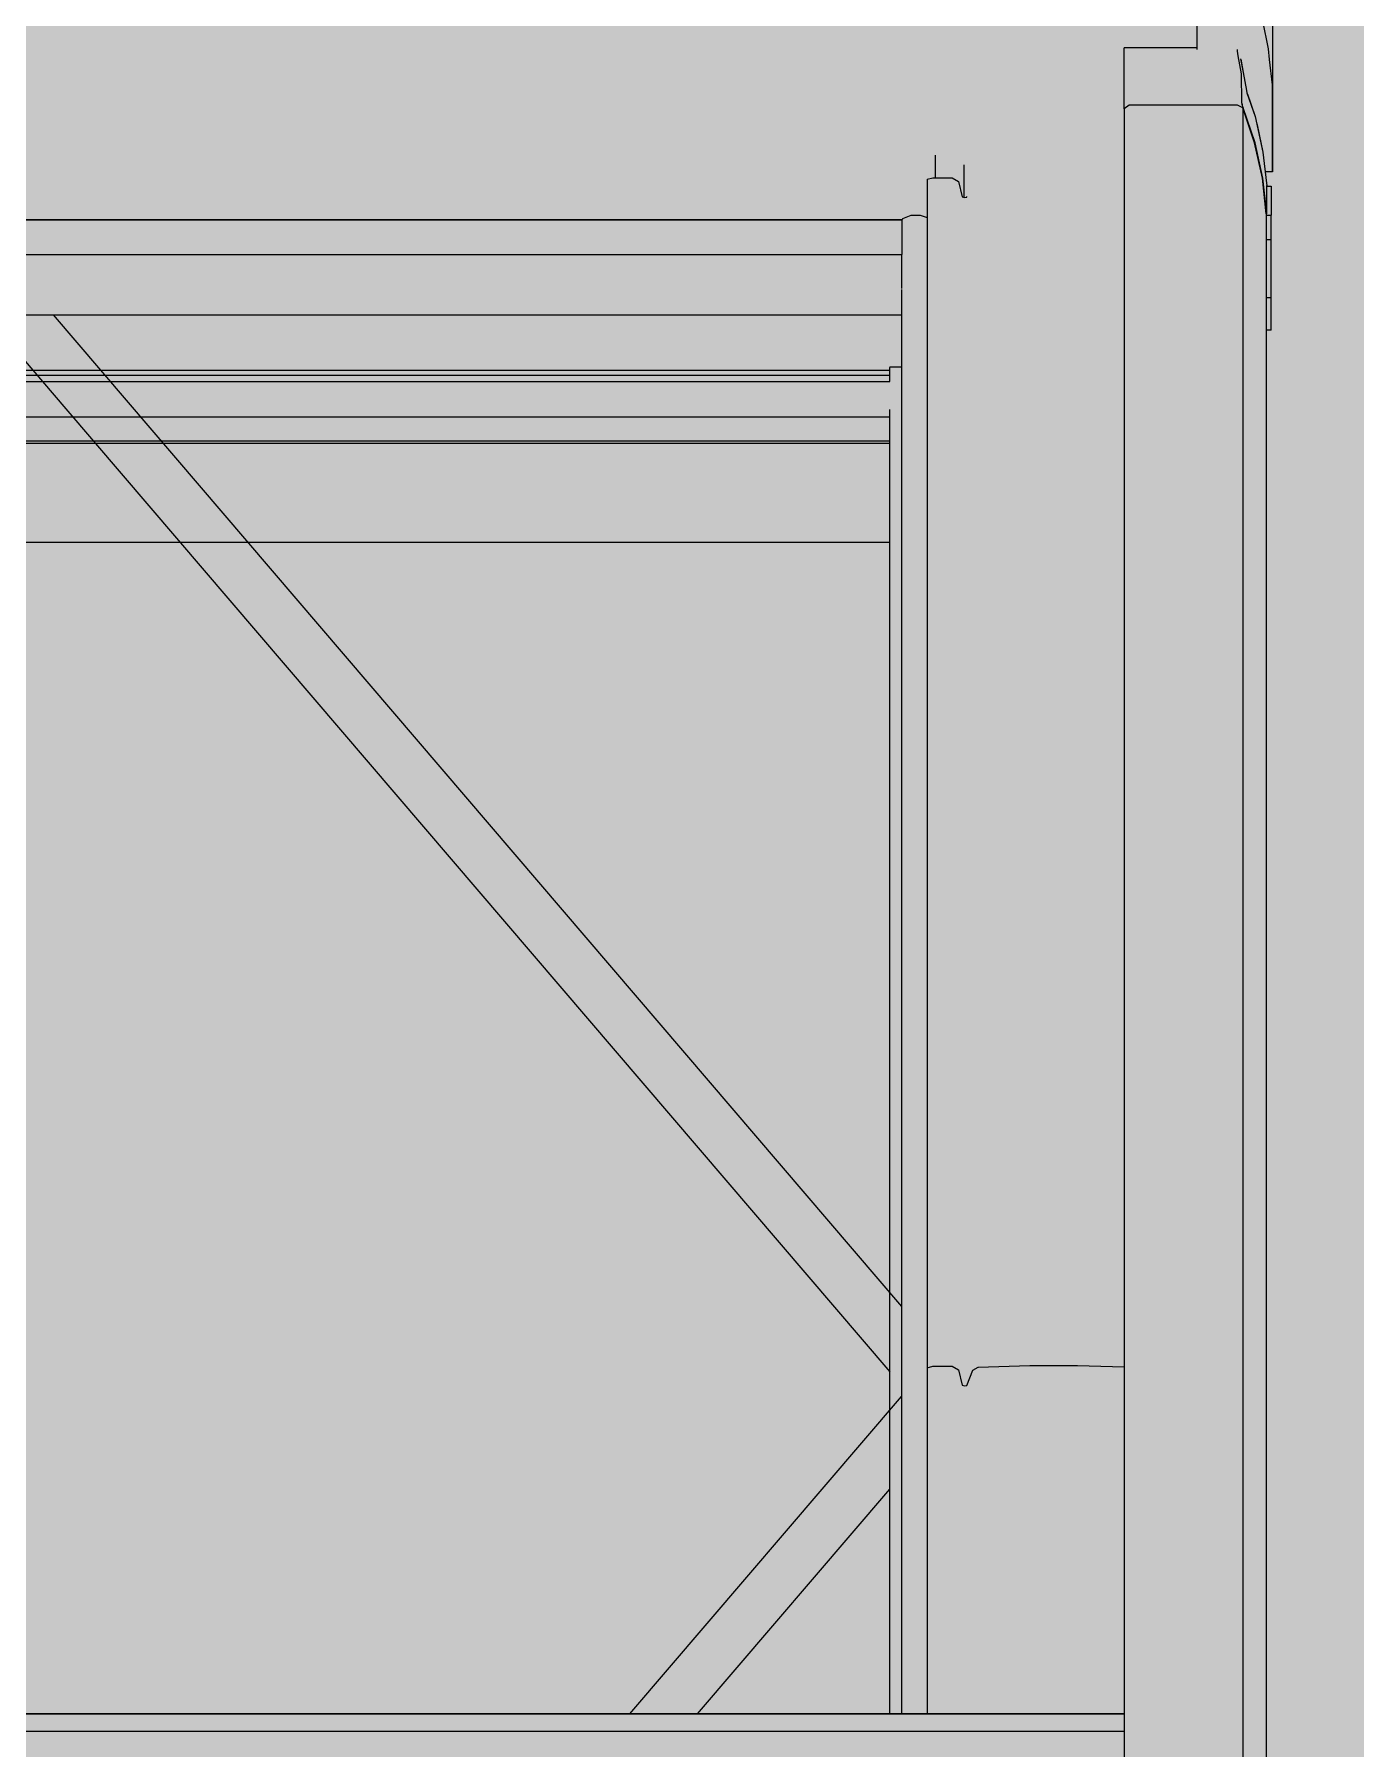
# Model space of a CAD drawing. Header units: metres. Extents: x -208 to 1512, y -277 to 123.
# Drawn here: x 829.348 to 829.798, y -23.356 to -22.773 of the extents above; entities that cross this region are included whole.
import ezdxf

# ---------------------------------------------------------------- set-up
doc = ezdxf.new("R2010")
doc.units = ezdxf.units.M
doc.header["$MEASUREMENT"] = 0
doc.linetypes.add('Wipeout_Contour', pattern=[1, 0, -1])
for name, color, linetype in [('325 Dachfenster', 7, 'Continuous'), ('330 Dachaufbau', 7, 'Continuous'), ('918 Lageplan Beschriftung.x', 7, 'Continuous')]:
    doc.layers.add(name, color=color, linetype=linetype)

# ---------------------------------------------------------------- blocks, each defined once
blk = doc.blocks.new('Dachfläche_47_5', base_point=(825.29177, -21.27914))
at = {"layer": '330 Dachaufbau', "linetype": 'Continuous', "lineweight": 0, "true_color": 0x000000}
h = blk.add_hatch(color=18, dxfattribs=at)
h.paths.add_polyline_path([(828.71231, -24.335), (830.70817, -24.335), (830.70817, -22.14), (830.81231, -22.14), (830.81231, -21.27914), (825.29177, -21.27914), (825.29565, -24.39504), (825.31709, -24.39504), (825.31709, -21.295), (828.45231, -21.295), (828.45231, -21.585), (828.71231, -21.585)])
h.paths.add_polyline_path([(828.9721, -23.72517), (828.9721, -22.2008), (829.7521, -22.2008), (829.7521, -23.72517)], flags=0)
at = {"layer": '330 Dachaufbau', "color": 7, "linetype": 'Continuous', "lineweight": 18, "flags": 128}
blk.add_lwpolyline([(829.7521, -23.72517), (829.7521, -22.2008)], dxfattribs=at)
blk = doc.blocks.new('VELUX SlopeRoofBundle[35]_5', base_point=(825.25728, 0))
at = {"color": 254, "linetype": 'Wipeout_Contour', "lineweight": 0, "ltscale": 3320.333219}
blk.add_wipeout([(829.76919, -22.85597), (829.76749, -22.85597), (829.76749, -22.86227), (829.76919, -22.86227)], dxfattribs=at).dxf.layer = '325 Dachfenster'
at = {"color": 254, "linetype": 'Wipeout_Contour', "lineweight": 0, "ltscale": 6637.258312}
blk.add_wipeout([(829.04049, -22.85911), (829.04059, -22.85938), (829.04059, -22.86017), (829.64339, -22.86017), (829.64339, -22.85938), (829.64349, -22.85911), (829.64349, -22.85826), (829.04049, -22.85826)], dxfattribs=at).dxf.layer = '325 Dachfenster'
at = {"color": 254, "linetype": 'Wipeout_Contour', "lineweight": 0, "ltscale": 3318.62946}
blk.add_wipeout([(829.04059, -22.86809), (829.64339, -22.86809), (829.64339, -22.86801), (829.04059, -22.86801)], dxfattribs=at).dxf.layer = '325 Dachfenster'
at = {"color": 254, "linetype": 'Wipeout_Contour', "lineweight": 0, "ltscale": 3319.920077}
blk.add_wipeout([(829.65409, -23.22581), (829.65219, -23.22631), (829.65219, -23.34415), (829.65409, -23.34415)], dxfattribs=at).dxf.layer = '325 Dachfenster'
at = {"color": 254, "linetype": 'Wipeout_Contour', "lineweight": 0, "ltscale": 3320.152375}
blk.add_wipeout([(829.70329, -23.34415), (829.71919, -23.34415), (829.71919, -23.22604), (829.70329, -23.22553)], dxfattribs=at).dxf.layer = '325 Dachfenster'
at = {"color": 254, "linetype": 'Wipeout_Contour', "lineweight": 0, "ltscale": 3319.968951}
blk.add_wipeout([(829.66569, -23.23232), (829.66489, -23.23253), (829.66489, -23.34415), (829.66569, -23.34415)], dxfattribs=at).dxf.layer = '325 Dachfenster'
at = {"color": 254, "linetype": 'Wipeout_Contour', "lineweight": 0, "ltscale": 3318.628649}
blk.add_wipeout([(829.04059, -22.86017), (829.04059, -22.86123), (829.64339, -22.86123), (829.64339, -22.86017)], dxfattribs=at).dxf.layer = '325 Dachfenster'
at = {"color": 254, "linetype": 'Wipeout_Contour', "lineweight": 0, "ltscale": 3320.334261}
blk.add_wipeout([(829.76749, -22.86436), (829.76749, -22.873), (829.76919, -22.873), (829.76919, -22.86436)], dxfattribs=at).dxf.layer = '325 Dachfenster'
at = {"color": 254, "linetype": 'Wipeout_Contour', "lineweight": 0, "ltscale": 3319.96256}
blk.add_wipeout([(829.66409, -23.23225), (829.66279, -23.22708), (829.66279, -23.34415), (829.66409, -23.34415)], dxfattribs=at).dxf.layer = '325 Dachfenster'
at = {"color": 254, "linetype": 'Wipeout_Contour', "lineweight": 0, "ltscale": 3318.628334}
blk.add_wipeout([(829.04049, -22.85741), (829.04049, -22.85826), (829.64349, -22.85826), (829.64349, -22.85741)], dxfattribs=at).dxf.layer = '325 Dachfenster'
at = {"color": 254, "linetype": 'Wipeout_Contour', "lineweight": 0, "ltscale": 3318.628742}
blk.add_wipeout([(829.04059, -22.86123), (829.04059, -22.86186), (829.64339, -22.86186), (829.64339, -22.86123)], dxfattribs=at).dxf.layer = '325 Dachfenster'
at = {"color": 254, "linetype": 'Wipeout_Contour', "lineweight": 0, "ltscale": 3320.333707}
blk.add_wipeout([(829.76919, -22.86295), (829.76749, -22.86295), (829.76749, -22.86436), (829.76919, -22.86436)], dxfattribs=at).dxf.layer = '325 Dachfenster'
at = {"color": 254, "linetype": 'Wipeout_Contour', "lineweight": 0, "ltscale": 3320.334753}
blk.add_wipeout([(829.76919, -22.873), (829.76749, -22.873), (829.76749, -22.8733), (829.76919, -22.8733)], dxfattribs=at).dxf.layer = '325 Dachfenster'
at = {"color": 254, "linetype": 'Wipeout_Contour', "lineweight": 0, "ltscale": 3319.975558}
blk.add_wipeout([(829.66769, -23.22715), (829.66569, -23.23232), (829.66569, -23.34415), (829.66769, -23.34415)], dxfattribs=at).dxf.layer = '325 Dachfenster'
at = {"color": 254, "linetype": 'Wipeout_Contour', "lineweight": 0, "ltscale": 3318.62801}
blk.add_wipeout([(829.04049, -22.85239), (829.04049, -22.85741), (829.64349, -22.85741), (829.64349, -22.85239)], dxfattribs=at).dxf.layer = '325 Dachfenster'
at = {"color": 254, "linetype": 'Wipeout_Contour', "lineweight": 0, "ltscale": 3318.628817}
blk.add_wipeout([(829.04059, -22.86186), (829.04059, -22.86257), (829.64339, -22.86257), (829.64339, -22.86186)], dxfattribs=at).dxf.layer = '325 Dachfenster'
at = {"color": 254, "linetype": 'Wipeout_Contour', "lineweight": 0, "ltscale": 3320.333592}
blk.add_wipeout([(829.76919, -22.86227), (829.76749, -22.86227), (829.76749, -22.86295), (829.76919, -22.86295)], dxfattribs=at).dxf.layer = '325 Dachfenster'
at = {"color": 254, "linetype": 'Wipeout_Contour', "lineweight": 0, "ltscale": 3319.965768}
blk.add_wipeout([(829.66489, -23.23253), (829.66409, -23.23225), (829.66409, -23.34415), (829.66489, -23.34415)], dxfattribs=at).dxf.layer = '325 Dachfenster'
at = {"color": 254, "linetype": 'Wipeout_Contour', "lineweight": 0, "ltscale": 3318.627496}
blk.add_wipeout([(829.04049, -22.84807), (829.04049, -22.85239), (829.64349, -22.85239), (829.64349, -22.84807)], dxfattribs=at).dxf.layer = '325 Dachfenster'
at = {"color": 254, "linetype": 'Wipeout_Contour', "lineweight": 0, "ltscale": 3318.629156}
blk.add_wipeout([(829.04059, -22.86801), (829.64339, -22.86801), (829.64339, -22.86257), (829.04059, -22.86257)], dxfattribs=at).dxf.layer = '325 Dachfenster'
at = {"color": 254, "linetype": 'Wipeout_Contour', "lineweight": 0, "ltscale": 3319.954666}
blk.add_wipeout([(829.66279, -23.22708), (829.66069, -23.22581), (829.66069, -23.34415), (829.66279, -23.34415)], dxfattribs=at).dxf.layer = '325 Dachfenster'
at = {"color": 254, "linetype": 'Wipeout_Contour', "lineweight": 0, "ltscale": 3319.982016}
blk.add_wipeout([(829.66949, -23.22609), (829.66769, -23.22715), (829.66769, -23.34415), (829.66949, -23.34415)], dxfattribs=at).dxf.layer = '325 Dachfenster'
at = {"color": 254, "linetype": 'Wipeout_Contour', "lineweight": 0, "ltscale": 3319.937001}
blk.add_wipeout([(829.66409, -22.82785), (829.66409, -23.23225), (829.66489, -23.23253), (829.66489, -22.82813)], dxfattribs=at).dxf.layer = '325 Dachfenster'
at = {"color": 254, "linetype": 'Wipeout_Contour', "lineweight": 0, "ltscale": 3318.627227}
blk.add_wipeout([(829.04049, -22.84751), (829.04049, -22.84807), (829.64349, -22.84807), (829.64349, -22.84751)], dxfattribs=at).dxf.layer = '325 Dachfenster'
at = {"color": 254, "linetype": 'Wipeout_Contour', "lineweight": 0, "ltscale": 3319.936942}
blk.add_wipeout([(829.65409, -23.22581), (829.65409, -23.34415), (829.66069, -23.34415), (829.66069, -23.22581)], dxfattribs=at).dxf.layer = '325 Dachfenster'
at = {"color": 254, "linetype": 'Wipeout_Contour', "lineweight": 0, "ltscale": 3320.02064}
blk.add_wipeout([(829.66949, -23.22609), (829.66949, -23.34415), (829.68709, -23.34415), (829.68709, -23.22553)], dxfattribs=at).dxf.layer = '325 Dachfenster'
at = {"color": 254, "linetype": 'Wipeout_Contour', "lineweight": 0, "ltscale": 3319.890908}
blk.add_wipeout([(829.65219, -22.82191), (829.65219, -23.22631), (829.65409, -23.22581), (829.65409, -22.82142)], dxfattribs=at).dxf.layer = '325 Dachfenster'
at = {"color": 254, "linetype": 'Wipeout_Contour', "lineweight": 0, "ltscale": 4979.122439}
blk.add_wipeout([(829.66559, -22.82795), (829.66489, -22.82813), (829.66489, -23.23253), (829.66569, -23.23232), (829.66569, -22.82789), (829.66559, -22.82791)], dxfattribs=at).dxf.layer = '325 Dachfenster'
at = {"color": 254, "linetype": 'Wipeout_Contour', "lineweight": 0, "ltscale": 3318.626546}
blk.add_wipeout([(829.04049, -22.8357), (829.04049, -22.84751), (829.64349, -22.84751), (829.64349, -22.8357)], dxfattribs=at).dxf.layer = '325 Dachfenster'
at = {"color": 254, "linetype": 'Wipeout_Contour', "lineweight": 0, "ltscale": 3320.088067}
blk.add_wipeout([(829.68709, -23.22553), (829.68709, -23.34415), (829.70329, -23.34415), (829.70329, -23.22553)], dxfattribs=at).dxf.layer = '325 Dachfenster'
at = {"color": 254, "linetype": 'Wipeout_Contour', "lineweight": 0, "ltscale": 3320.123187}
blk.add_wipeout([(829.70329, -22.8211), (829.70329, -23.22553), (829.71919, -23.22604), (829.71919, -22.82161)], dxfattribs=at).dxf.layer = '325 Dachfenster'
at = {"color": 254, "linetype": 'Wipeout_Contour', "lineweight": 0, "ltscale": 3319.945482}
blk.add_wipeout([(829.66569, -22.82789), (829.66569, -23.23232), (829.66769, -23.22715), (829.66769, -22.82272)], dxfattribs=at).dxf.layer = '325 Dachfenster'
at = {"color": 254, "linetype": 'Wipeout_Contour', "lineweight": 0, "ltscale": 3318.625888}
blk.add_wipeout([(829.04049, -22.83556), (829.04049, -22.8357), (829.64349, -22.8357), (829.64349, -22.83556)], dxfattribs=at).dxf.layer = '325 Dachfenster'
at = {"color": 254, "linetype": 'Wipeout_Contour', "lineweight": 0, "ltscale": 3319.952743}
blk.add_wipeout([(829.66949, -22.82166), (829.66769, -22.82272), (829.66769, -23.22715), (829.66949, -23.22609)], dxfattribs=at).dxf.layer = '325 Dachfenster'
at = {"color": 254, "linetype": 'Wipeout_Contour', "lineweight": 0, "ltscale": 3319.932484}
blk.add_wipeout([(829.66409, -22.82785), (829.66279, -22.82269), (829.66279, -23.22708), (829.66409, -23.23225)], dxfattribs=at).dxf.layer = '325 Dachfenster'
at = {"layer": '325 Dachfenster', "linetype": 'Continuous', "lineweight": 0, "flags": 128}
for points in [[(829.66409, -23.23225), (829.66489, -23.23253)], [(829.66489, -23.23253), (829.66569, -23.23232)]]:
    blk.add_lwpolyline(points, dxfattribs=at)
at = {"color": 254, "linetype": 'Wipeout_Contour', "lineweight": 0, "ltscale": 3319.907877}
blk.add_wipeout([(829.65409, -22.82142), (829.65409, -23.22581), (829.66069, -23.22581), (829.66069, -22.82142)], dxfattribs=at).dxf.layer = '325 Dachfenster'
at = {"color": 254, "linetype": 'Wipeout_Contour', "lineweight": 0, "ltscale": 3319.991441}
blk.add_wipeout([(829.66949, -22.82166), (829.66949, -23.22609), (829.68709, -23.22553), (829.68709, -22.8211)], dxfattribs=at).dxf.layer = '325 Dachfenster'
at = {"layer": '325 Dachfenster', "linetype": 'Continuous', "lineweight": 0, "flags": 128}
blk.add_lwpolyline([(829.66769, -23.22715), (829.66949, -23.22609)], dxfattribs=at)
at = {"color": 254, "linetype": 'Wipeout_Contour', "lineweight": 0, "ltscale": 3319.925339}
blk.add_wipeout([(829.66069, -22.82142), (829.66069, -23.22581), (829.66279, -23.22708), (829.66279, -22.82269)], dxfattribs=at).dxf.layer = '325 Dachfenster'
at = {"color": 254, "linetype": 'Wipeout_Contour', "lineweight": 0, "ltscale": 3320.058985}
blk.add_wipeout([(829.68709, -22.8211), (829.68709, -23.22553), (829.70329, -23.22553), (829.70329, -22.8211)], dxfattribs=at).dxf.layer = '325 Dachfenster'
at = {"layer": '325 Dachfenster', "linetype": 'Continuous', "lineweight": 0, "flags": 128}
for points in [[(829.66069, -23.22581), (829.66279, -23.22708)], [(829.66279, -23.22708), (829.66409, -23.23225)], [(829.66569, -23.23232), (829.66769, -23.22715)]]:
    blk.add_lwpolyline(points, dxfattribs=at)
at = {"color": 254, "linetype": 'Wipeout_Contour', "lineweight": 0, "ltscale": 6639.34405}
blk.add_wipeout([(829.66469, -22.81704), (829.66469, -22.82806), (829.66489, -22.82813), (829.66559, -22.82795), (829.66559, -22.82791), (829.66566, -22.82789), (829.66569, -22.82782), (829.66526, -22.81604)], dxfattribs=at).dxf.layer = '325 Dachfenster'
at = {"color": 254, "linetype": 'Wipeout_Contour', "lineweight": 0, "ltscale": 3320.099708}
blk.add_wipeout([(829.70329, -22.8211), (829.71919, -22.82161), (829.71919, -22.81252), (829.70329, -22.81217)], dxfattribs=at).dxf.layer = '325 Dachfenster'
at = {"color": 254, "linetype": 'Wipeout_Contour', "lineweight": 0, "ltscale": 11617.811715}
blk.add_wipeout([(829.71919, -22.7965), (829.71919, -22.79789), (829.72089, -22.79665), (829.75769, -22.79665), (829.75949, -22.7976), (829.76349, -22.80946), (829.76619, -22.82153), (829.76749, -22.83368), (829.76749, -22.83383), (829.76769, -22.83368), (829.76639, -22.82153), (829.76369, -22.80946), (829.75969, -22.7976), (829.75927, -22.7965)], dxfattribs=at).dxf.layer = '325 Dachfenster'
at = {"color": 254, "linetype": 'Wipeout_Contour', "lineweight": 0, "ltscale": 3320.048887}
blk.add_wipeout([(829.66695, -22.8133), (829.66527, -22.81609), (829.66569, -22.82782), (829.66769, -22.82272)], dxfattribs=at).dxf.layer = '325 Dachfenster'
at = {"color": 254, "linetype": 'Wipeout_Contour', "lineweight": 0, "ltscale": 4980.852137}
blk.add_wipeout([(829.76369, -22.80946), (829.76369, -22.8006), (829.76095, -22.79247), (829.76078, -22.79176), (829.75969, -22.78554), (829.75969, -22.7976)], dxfattribs=at).dxf.layer = '325 Dachfenster'
at = {"color": 254, "linetype": 'Wipeout_Contour', "lineweight": 0, "ltscale": 3319.967906}
blk.add_wipeout([(829.66949, -22.82166), (829.68709, -22.8211), (829.68709, -22.81217), (829.66949, -22.81255)], dxfattribs=at).dxf.layer = '325 Dachfenster'
at = {"color": 254, "linetype": 'Wipeout_Contour', "lineweight": 0, "ltscale": 3320.330923}
blk.add_wipeout([(829.76749, -22.84254), (829.76919, -22.84254), (829.76919, -22.83412), (829.76749, -22.83412)], dxfattribs=at).dxf.layer = '325 Dachfenster'
at = {"color": 254, "linetype": 'Wipeout_Contour', "lineweight": 0, "ltscale": 3320.211731}
blk.add_wipeout([(829.71919, -22.78603), (829.71919, -22.79579), (829.75913, -22.79579), (829.75902, -22.78603)], dxfattribs=at).dxf.layer = '325 Dachfenster'
at = {"color": 254, "linetype": 'Wipeout_Contour', "lineweight": 0, "ltscale": 2489.435717}
blk.add_wipeout([(829.6681, -22.81281), (829.66949, -22.82166), (829.66949, -22.81255)], dxfattribs=at).dxf.layer = '325 Dachfenster'
at = {"color": 254, "linetype": 'Wipeout_Contour', "lineweight": 0, "ltscale": 3320.036044}
blk.add_wipeout([(829.68709, -22.81217), (829.68709, -22.8211), (829.70329, -22.8211), (829.70329, -22.81217)], dxfattribs=at).dxf.layer = '325 Dachfenster'
at = {"color": 254, "linetype": 'Wipeout_Contour', "lineweight": 0, "ltscale": 4150.030815}
blk.add_wipeout([(829.76753, -22.82329), (829.76639, -22.81267), (829.76639, -22.82153), (829.76769, -22.83368), (829.76769, -22.824)], dxfattribs=at).dxf.layer = '325 Dachfenster'
at = {"color": 254, "linetype": 'Wipeout_Contour', "lineweight": 0, "ltscale": 3320.331981}
blk.add_wipeout([(829.76749, -22.85262), (829.76919, -22.85262), (829.76919, -22.84332), (829.76749, -22.84332)], dxfattribs=at).dxf.layer = '325 Dachfenster'
at = {"color": 254, "linetype": 'Wipeout_Contour', "lineweight": 0, "ltscale": 3320.21325}
blk.add_wipeout([(829.71919, -22.79579), (829.71919, -22.7965), (829.75927, -22.7965), (829.75913, -22.79579)], dxfattribs=at).dxf.layer = '325 Dachfenster'
at = {"color": 254, "linetype": 'Wipeout_Contour', "lineweight": 0, "ltscale": 3320.314451}
blk.add_wipeout([(829.76639, -22.81267), (829.76369, -22.8006), (829.76369, -22.80946), (829.76639, -22.82153)], dxfattribs=at).dxf.layer = '325 Dachfenster'
at = {"color": 254, "linetype": 'Wipeout_Contour', "lineweight": 0, "ltscale": 3320.176963}
blk.add_wipeout([(829.66694, -22.81327), (829.66769, -22.82272), (829.66949, -22.82166), (829.6681, -22.81281)], dxfattribs=at).dxf.layer = '325 Dachfenster'
at = {"color": 254, "linetype": 'Wipeout_Contour', "lineweight": 0, "ltscale": 3320.331432}
blk.add_wipeout([(829.76919, -22.84256), (829.76749, -22.84256), (829.76749, -22.84332), (829.76919, -22.84332)], dxfattribs=at).dxf.layer = '325 Dachfenster'
at = {"color": 254, "linetype": 'Wipeout_Contour', "lineweight": 0, "ltscale": 3320.332677}
blk.add_wipeout([(829.76919, -22.85262), (829.76749, -22.85262), (829.76749, -22.85597), (829.76919, -22.85597)], dxfattribs=at).dxf.layer = '325 Dachfenster'
at = {"color": 254, "linetype": 'Wipeout_Contour', "lineweight": 0, "ltscale": 7470.278716}
blk.add_wipeout([(829.75877, -22.78093), (829.75762, -22.7777), (829.75764, -22.77836), (829.75781, -22.77995), (829.75902, -22.78603), (829.75913, -22.79579), (829.75927, -22.7965), (829.75969, -22.7976), (829.75969, -22.78554)], dxfattribs=at).dxf.layer = '325 Dachfenster'
at = {"color": 254, "linetype": 'Wipeout_Contour', "lineweight": 0, "ltscale": 3320.173121}
blk.add_wipeout([(829.71919, -22.79789), (829.71919, -23.50996), (829.72089, -23.50996), (829.72089, -22.79665)], dxfattribs=at).dxf.layer = '325 Dachfenster'
at = {"color": 254, "linetype": 'Wipeout_Contour', "lineweight": 0, "ltscale": 5808.978397}
blk.add_wipeout([(829.66469, -22.81782), (829.65489, -22.81782), (829.65489, -22.82142), (829.66069, -22.82142), (829.66279, -22.82269), (829.66409, -22.82785), (829.66469, -22.82806)], dxfattribs=at).dxf.layer = '325 Dachfenster'
at = {"color": 254, "linetype": 'Wipeout_Contour', "lineweight": 0, "ltscale": 4981.28365}
blk.add_wipeout([(829.76749, -22.83412), (829.76919, -22.83412), (829.76919, -22.82424), (829.76769, -22.82424), (829.76769, -22.83368), (829.76749, -22.83383)], dxfattribs=at).dxf.layer = '325 Dachfenster'
at = {"color": 254, "linetype": 'Wipeout_Contour', "lineweight": 0, "ltscale": 3320.331383}
blk.add_wipeout([(829.76919, -22.84254), (829.76749, -22.84254), (829.76749, -22.84256), (829.76919, -22.84256)], dxfattribs=at).dxf.layer = '325 Dachfenster'
at = {"color": 254, "linetype": 'Wipeout_Contour', "lineweight": 0, "ltscale": 4980.024549}
blk.add_wipeout([(829.71919, -22.77719), (829.71919, -22.77836), (829.75764, -22.77836), (829.75762, -22.7777), (829.74399, -22.7777), (829.74399, -22.77719)], dxfattribs=at).dxf.layer = '325 Dachfenster'
at = {"color": 254, "linetype": 'Wipeout_Contour', "lineweight": 0, "ltscale": 3320.249998}
blk.add_wipeout([(829.72089, -22.79665), (829.72089, -23.50996), (829.75769, -23.50996), (829.75769, -22.79665)], dxfattribs=at).dxf.layer = '325 Dachfenster'
at = {"color": 254, "linetype": 'Wipeout_Contour', "lineweight": 0, "ltscale": 16593.223307}
blk.add_wipeout([(829.02909, -22.81376), (829.02909, -22.82142), (829.02989, -22.82142), (829.03179, -22.82191), (829.03179, -22.8349), (829.03419, -22.83407), (829.03729, -22.83414), (829.04009, -22.83528), (829.04049, -22.83595), (829.04049, -22.83556), (829.64349, -22.83556), (829.64349, -22.83595), (829.64389, -22.83528), (829.64669, -22.83414), (829.64979, -22.83407), (829.65219, -22.8349), (829.65219, -22.82191), (829.65409, -22.82142), (829.65489, -22.82142), (829.65489, -22.81376)], dxfattribs=at).dxf.layer = '325 Dachfenster'
at = {"color": 254, "linetype": 'Wipeout_Contour', "lineweight": 0, "ltscale": 3320.919821}
blk.add_wipeout([(829.66569, -22.82782), (829.66566, -22.82789), (829.66569, -22.82789), (829.66769, -22.82272)], dxfattribs=at).dxf.layer = '325 Dachfenster'
at = {"layer": '325 Dachfenster', "linetype": 'Continuous', "lineweight": 0, "flags": 128}
for points in [[(829.65219, -22.82191), (829.65409, -22.82142), (829.66069, -22.82142)], [(829.66069, -22.82142), (829.66279, -22.82269)], [(829.66279, -22.82269), (829.66409, -22.82785)], [(829.66409, -22.82785), (829.66489, -22.82813)], [(829.66489, -22.82813), (829.66559, -22.82795)], [(829.66559, -22.82795), (829.66559, -22.82791)], [(829.66566, -22.82789), (829.66569, -22.82782)], [(829.66949, -23.22609), (829.68709, -23.22553), (829.70329, -23.22553), (829.71919, -23.22604)]]:
    blk.add_lwpolyline(points, dxfattribs=at)
at = {"color": 254, "linetype": 'Wipeout_Contour', "lineweight": 0, "ltscale": 3320.237088}
blk.add_wipeout([(829.71919, -22.77995), (829.71919, -22.78603), (829.75902, -22.78603), (829.75781, -22.77995)], dxfattribs=at).dxf.layer = '325 Dachfenster'
at = {"color": 254, "linetype": 'Wipeout_Contour', "lineweight": 0, "ltscale": 4979.865283}
blk.add_wipeout([(829.75769, -22.79665), (829.75769, -23.50996), (829.75916, -23.50996), (829.75924, -23.51004), (829.75949, -23.51069), (829.75949, -22.7976)], dxfattribs=at).dxf.layer = '325 Dachfenster'
at = {"color": 254, "linetype": 'Wipeout_Contour', "lineweight": 0, "ltscale": 23230.351073}
blk.add_wipeout([(828.96479, -22.81067), (828.96479, -22.81252), (828.98069, -22.81217), (828.99689, -22.81217), (829.01449, -22.81255), (829.01588, -22.81281), (829.01704, -22.81327), (829.01704, -22.8133), (829.01871, -22.81609), (829.01872, -22.81604), (829.01929, -22.81704), (829.01929, -22.81782), (829.02909, -22.81782), (829.02909, -22.81376), (829.65489, -22.81376), (829.65489, -22.81782), (829.66469, -22.81782), (829.66469, -22.81704), (829.66526, -22.81604), (829.66527, -22.81609), (829.66695, -22.8133), (829.66694, -22.81327), (829.6681, -22.81281), (829.66949, -22.81255), (829.68709, -22.81217), (829.70329, -22.81217), (829.71919, -22.81252), (829.71919, -22.81067)], dxfattribs=at).dxf.layer = '325 Dachfenster'
at = {"color": 254, "linetype": 'Wipeout_Contour', "lineweight": 0, "ltscale": 4980.352138}
blk.add_wipeout([(829.64339, -23.34415), (829.64389, -23.34415), (829.64389, -22.83528), (829.64349, -22.83595), (829.64349, -22.85911), (829.64339, -22.85938)], dxfattribs=at).dxf.layer = '325 Dachfenster'
at = {"color": 254, "linetype": 'Wipeout_Contour', "lineweight": 0, "ltscale": 3319.889688}
blk.add_wipeout([(829.64979, -22.83407), (829.64979, -23.34415), (829.65219, -23.34415), (829.65219, -22.8349)], dxfattribs=at).dxf.layer = '325 Dachfenster'
at = {"color": 254, "linetype": 'Wipeout_Contour', "lineweight": 0, "ltscale": 3318.683701}
blk.add_wipeout([(828.96479, -23.35362), (828.96479, -23.35597), (829.71919, -23.35597), (829.71919, -23.35362)], dxfattribs=at).dxf.layer = '325 Dachfenster'
at = {"layer": '325 Dachfenster', "linetype": 'Continuous', "lineweight": 0, "flags": 128}
for points in [[(829.65489, -22.81376), (829.65489, -22.82142)], [(829.66469, -22.82806), (829.66469, -22.81704)]]:
    blk.add_lwpolyline(points, dxfattribs=at)
at = {"color": 254, "linetype": 'Wipeout_Contour', "lineweight": 0, "ltscale": 3320.209293}
blk.add_wipeout([(829.71919, -22.77836), (829.71919, -22.77995), (829.75781, -22.77995), (829.75764, -22.77836)], dxfattribs=at).dxf.layer = '325 Dachfenster'
at = {"color": 254, "linetype": 'Wipeout_Contour', "lineweight": 0, "ltscale": 4150.895893}
blk.add_wipeout([(829.75949, -22.7976), (829.75949, -23.51069), (829.75969, -23.51121), (829.76349, -23.52248), (829.76349, -22.80946)], dxfattribs=at).dxf.layer = '325 Dachfenster'
at = {"color": 254, "linetype": 'Wipeout_Contour', "lineweight": 0, "ltscale": 3318.622668}
blk.add_wipeout([(828.96479, -22.80197), (828.96479, -22.81067), (829.71919, -22.81067), (829.71919, -22.80197)], dxfattribs=at).dxf.layer = '325 Dachfenster'
at = {"color": 254, "linetype": 'Wipeout_Contour', "lineweight": 0, "ltscale": 3319.866929}
blk.add_wipeout([(829.64389, -22.83528), (829.64389, -23.34415), (829.64669, -23.34415), (829.64669, -22.83414)], dxfattribs=at).dxf.layer = '325 Dachfenster'
at = {"layer": '325 Dachfenster', "linetype": 'Continuous', "lineweight": 0, "flags": 128}
for points in [[(829.04049, -22.83556), (829.64349, -22.83556)], [(829.64349, -22.83556), (829.64349, -22.8357)], [(829.64349, -22.8357), (829.64349, -22.84751)], [(829.04049, -22.84751), (829.64349, -22.84751)], [(829.64349, -22.85911), (829.64349, -22.85826), (829.64349, -22.85741), (829.64349, -22.85239), (829.64349, -22.84807), (829.64349, -22.84751)]]:
    blk.add_lwpolyline(points, dxfattribs=at)
at = {"color": 254, "linetype": 'Wipeout_Contour', "lineweight": 0, "ltscale": 6641.05289}
blk.add_wipeout([(829.76864, -22.78111), (829.75881, -22.78111), (829.75969, -22.78554), (829.76078, -22.79176), (829.76095, -22.79247), (829.7611, -22.79292), (829.76959, -22.79292), (829.76959, -22.78974)], dxfattribs=at).dxf.layer = '325 Dachfenster'
at = {"color": 254, "linetype": 'Wipeout_Contour', "lineweight": 0, "ltscale": 3318.621627}
blk.add_wipeout([(829.71919, -22.79172), (828.96479, -22.79172), (828.96479, -22.80197), (829.71919, -22.80197)], dxfattribs=at).dxf.layer = '325 Dachfenster'
at = {"color": 254, "linetype": 'Wipeout_Contour', "lineweight": 0, "ltscale": 4150.890902}
blk.add_wipeout([(829.76619, -22.82153), (829.76349, -22.80946), (829.76349, -23.52248), (829.76369, -23.52307), (829.76619, -23.53425)], dxfattribs=at).dxf.layer = '325 Dachfenster'
at = {"color": 254, "linetype": 'Wipeout_Contour', "lineweight": 0, "ltscale": 3319.878635}
blk.add_wipeout([(829.64669, -23.34415), (829.64979, -23.34415), (829.64979, -22.83407), (829.64669, -22.83414)], dxfattribs=at).dxf.layer = '325 Dachfenster'
at = {"color": 254, "linetype": 'Wipeout_Contour', "lineweight": 0, "ltscale": 2489.083064}
blk.add_wipeout([(829.35481, -22.86809), (829.64339, -23.20551), (829.64339, -22.86809)], dxfattribs=at).dxf.layer = '325 Dachfenster'
at = {"color": 254, "linetype": 'Wipeout_Contour', "lineweight": 0, "ltscale": 2489.334526}
blk.add_wipeout([(829.64339, -23.23614), (829.55102, -23.34415), (829.64339, -23.34415)], dxfattribs=at).dxf.layer = '325 Dachfenster'
at = {"layer": '325 Dachfenster', "linetype": 'Continuous', "lineweight": 0, "flags": 128}
for points in [[(829.71919, -22.7965), (829.71919, -22.79579)], [(829.71919, -22.79789), (829.71919, -22.7965)], [(829.72089, -22.79665), (829.71919, -22.79789)], [(829.75769, -22.79665), (829.72089, -22.79665)], [(829.64349, -22.83595), (829.64389, -22.83528)], [(829.64389, -22.83528), (829.64669, -22.83414)], [(829.64669, -22.83414), (829.64979, -22.83407)], [(829.64979, -22.83407), (829.65219, -22.8349)], [(829.65219, -23.22631), (829.65409, -23.22581), (829.66069, -23.22581)]]:
    blk.add_lwpolyline(points, dxfattribs=at)
at = {"color": 254, "linetype": 'Wipeout_Contour', "lineweight": 0, "ltscale": 6639.95319}
blk.add_wipeout([(829.76637, -22.76796), (829.74399, -22.76796), (829.74399, -22.7777), (829.75762, -22.7777), (829.75877, -22.78093), (829.75881, -22.78111), (829.76864, -22.78111), (829.76829, -22.77755)], dxfattribs=at).dxf.layer = '325 Dachfenster'
at = {"color": 254, "linetype": 'Wipeout_Contour', "lineweight": 0, "ltscale": 3318.620419}
blk.add_wipeout([(828.96479, -22.77998), (828.96479, -22.79172), (829.71919, -22.79172), (829.71919, -22.77998)], dxfattribs=at).dxf.layer = '325 Dachfenster'
at = {"color": 254, "linetype": 'Wipeout_Contour', "lineweight": 0, "ltscale": 4150.823587}
blk.add_wipeout([(829.76619, -22.82153), (829.76619, -23.53425), (829.76639, -23.53514), (829.76749, -23.54542), (829.76749, -22.83368)], dxfattribs=at).dxf.layer = '325 Dachfenster'
at = {"color": 254, "linetype": 'Wipeout_Contour', "lineweight": 0, "ltscale": 6637.351388}
blk.add_wipeout([(829.04059, -23.20551), (829.04059, -23.23614), (829.13296, -23.34415), (829.55102, -23.34415), (829.64339, -23.23614), (829.64339, -23.20551), (829.35481, -22.86809), (829.32917, -22.86809)], dxfattribs=at).dxf.layer = '325 Dachfenster'
at = {"layer": '325 Dachfenster', "linetype": 'Continuous', "lineweight": 0, "flags": 128}
for points in [[(829.75762, -22.7777), (829.75764, -22.77836), (829.75781, -22.77995)], [(829.75781, -22.77995), (829.75902, -22.78603)], [(829.71919, -22.79579), (829.71919, -22.78603)], [(829.76753, -22.82329), (829.76769, -22.824)], [(829.76769, -22.83368), (829.76769, -22.824)], [(829.76769, -22.82424), (829.76919, -22.82424)], [(829.76919, -22.82424), (829.76919, -22.83412)], [(829.76749, -22.83368), (829.76749, -23.54542)], [(829.76749, -22.83383), (829.76769, -22.83368)], [(829.76749, -22.83412), (829.76919, -22.83412)], [(829.76919, -22.84254), (829.76919, -22.83412)], [(829.76919, -22.84256), (829.76749, -22.84256)], [(829.76919, -22.84256), (829.76919, -22.84254)], [(829.76919, -22.85262), (829.76919, -22.84332), (829.76919, -22.84256)], [(829.76919, -22.85597), (829.76919, -22.85262)], [(829.76919, -22.86227), (829.76919, -22.85597)], [(829.76919, -22.86227), (829.76749, -22.86227)], [(829.76919, -22.86295), (829.76919, -22.86227)], [(829.76919, -22.86436), (829.76919, -22.86295)], [(829.04059, -22.86801), (829.64339, -22.86801)], [(829.04059, -22.86809), (829.64339, -22.86809)], [(829.35481, -22.86809), (829.64339, -23.20551)], [(829.76919, -22.8733), (829.76919, -22.873), (829.76919, -22.86436)], [(829.76919, -22.8733), (829.76749, -22.8733)], [(829.34199, -22.87996), (829.35124, -22.89078), (829.3591, -22.89998), (829.63942, -23.22774)], [(829.63949, -22.88583), (829.63929, -22.88605)], [(829.63929, -22.88605), (829.63929, -22.89078)], [(829.64339, -22.88583), (829.63949, -22.88583)], [(829.04456, -22.89078), (829.63942, -22.89078)], [(829.04469, -22.88689), (829.63929, -22.88689)], [(829.04469, -22.88859), (829.63929, -22.88859)], [(829.04469, -22.9028), (829.63929, -22.9028)], [(829.04469, -22.91094), (829.63929, -22.91094)], [(829.04469, -22.91171), (829.63929, -22.91171)], [(829.04469, -22.94544), (829.63929, -22.94544)]]:
    blk.add_lwpolyline(points, dxfattribs=at)
at = {"color": 254, "linetype": 'Wipeout_Contour', "lineweight": 0, "ltscale": 4150.638238}
blk.add_wipeout([(829.76569, -22.60853), (829.76569, -22.76418), (829.76637, -22.76796), (829.76829, -22.77755), (829.76829, -22.62219)], dxfattribs=at).dxf.layer = '325 Dachfenster'
at = {"color": 254, "linetype": 'Wipeout_Contour', "lineweight": 0, "ltscale": 6637.26935}
blk.add_wipeout([(829.74399, -22.76704), (828.93999, -22.76704), (828.93999, -22.77719), (828.96479, -22.77719), (828.96479, -22.77998), (829.71919, -22.77998), (829.71919, -22.77719), (829.74399, -22.77719)], dxfattribs=at).dxf.layer = '325 Dachfenster'
at = {"color": 254, "linetype": 'Wipeout_Contour', "lineweight": 0, "ltscale": 4150.599846}
blk.add_wipeout([(829.76624, -22.81201), (829.76639, -22.81267), (829.76711, -22.81937), (829.76962, -22.81937), (829.76961, -22.81201)], dxfattribs=at).dxf.layer = '325 Dachfenster'
at = {"color": 254, "linetype": 'Wipeout_Contour', "lineweight": 0, "ltscale": 3318.682844}
blk.add_wipeout([(828.96479, -23.34428), (828.96479, -23.35008), (829.71919, -23.35008), (829.71919, -23.34428)], dxfattribs=at).dxf.layer = '325 Dachfenster'
at = {"layer": '325 Dachfenster', "linetype": 'Continuous', "lineweight": 0, "flags": 128}
for points in [[(829.74399, -22.7777), (829.74399, -22.76796), (829.74399, -22.75382), (829.74399, -22.74724), (829.74399, -22.74038), (829.74399, -22.73381), (829.74399, -22.70368), (829.74399, -22.67582), (829.74399, -22.65044), (829.74399, -22.62795), (829.74399, -22.60858), (829.74399, -22.5926)], [(829.71919, -22.77995), (829.71919, -22.77836), (829.71919, -22.77719)], [(829.74399, -22.77719), (829.71919, -22.77719)], [(829.71919, -22.78603), (829.71919, -22.77995)]]:
    blk.add_lwpolyline(points, dxfattribs=at)
at = {"color": 254, "linetype": 'Wipeout_Contour', "lineweight": 0, "ltscale": 3319.958126}
blk.add_wipeout([(829.76428, -22.80324), (829.76624, -22.81201), (829.76961, -22.81201), (829.7696, -22.80324)], dxfattribs=at).dxf.layer = '325 Dachfenster'
at = {"color": 254, "linetype": 'Wipeout_Contour', "lineweight": 0, "ltscale": 3318.682507}
blk.add_wipeout([(829.71919, -23.34415), (828.96479, -23.34415), (828.96479, -23.34428), (829.71919, -23.34428)], dxfattribs=at).dxf.layer = '325 Dachfenster'
at = {"color": 254, "linetype": 'Wipeout_Contour', "lineweight": 0, "ltscale": 3318.683458}
blk.add_wipeout([(828.96479, -23.35164), (828.96479, -23.35362), (829.71919, -23.35362), (829.71919, -23.35164)], dxfattribs=at).dxf.layer = '325 Dachfenster'
at = {"layer": '325 Dachfenster', "linetype": 'Continuous', "lineweight": 0, "flags": 128}
for points in [[(829.65219, -22.82191), (829.65219, -23.22631), (829.65219, -23.34415)], [(829.64339, -22.85938), (829.64339, -23.34415)], [(829.63929, -22.90026), (829.63929, -23.34415)], [(829.55102, -23.34415), (829.64339, -23.23614)], [(829.574, -23.34415), (829.63942, -23.26765)], [(829.71919, -23.34415), (828.96479, -23.34415)]]:
    blk.add_lwpolyline(points, dxfattribs=at)
at = {"color": 254, "linetype": 'Wipeout_Contour', "lineweight": 0, "ltscale": 4150.22375}
blk.add_wipeout([(829.76959, -22.79292), (829.7611, -22.79292), (829.76369, -22.8006), (829.76428, -22.80324), (829.7696, -22.80324)], dxfattribs=at).dxf.layer = '325 Dachfenster'
at = {"color": 254, "linetype": 'Wipeout_Contour', "lineweight": 0, "ltscale": 3318.683258}
blk.add_wipeout([(829.71919, -23.35008), (828.96479, -23.35008), (828.96479, -23.35164), (829.71919, -23.35164)], dxfattribs=at).dxf.layer = '325 Dachfenster'
at = {"layer": '325 Dachfenster', "linetype": 'Continuous', "lineweight": 0, "flags": 128}
for points in [[(829.75902, -22.78603), (829.75913, -22.79579)], [(829.71919, -22.79789), (829.71919, -23.50996)], [(829.75949, -22.7976), (829.75769, -22.79665)], [(829.75913, -22.79579), (829.75927, -22.7965)], [(829.75949, -22.7976), (829.75949, -23.51069)], [(829.71919, -23.35008), (828.96479, -23.35008)]]:
    blk.add_lwpolyline(points, dxfattribs=at)
at = {"color": 254, "linetype": 'Wipeout_Contour', "lineweight": 0, "ltscale": 7470.807905}
blk.add_wipeout([(829.76959, -22.66935), (829.76959, -22.78974), (829.7696, -22.80324), (829.7696, -22.80437), (829.76961, -22.81346), (829.76962, -22.81937), (829.76962, -22.81724), (829.76962, -22.72574), (829.76959, -22.65206)], dxfattribs=at).dxf.layer = '325 Dachfenster'
at = {"layer": '325 Dachfenster', "linetype": 'Continuous', "lineweight": 0, "flags": 128}
for points in [[(829.76769, -22.83368), (829.76639, -22.82153), (829.76369, -22.80946), (829.75969, -22.7976), (829.75927, -22.7965)], [(829.76749, -22.83368), (829.76619, -22.82153), (829.76349, -22.80946), (829.75949, -22.7976)], [(829.76962, -22.81937), (829.76711, -22.81937)], [(829.76962, -22.81724), (829.76962, -22.81937)]]:
    blk.add_lwpolyline(points, dxfattribs=at)
at = {"color": 254, "linetype": 'Wipeout_Contour', "lineweight": 0, "ltscale": 4150.64324}
blk.add_wipeout([(829.76829, -22.62219), (829.76829, -22.77755), (829.76864, -22.78111), (829.76959, -22.78974), (829.76959, -22.6361)], dxfattribs=at).dxf.layer = '325 Dachfenster'
at = {"layer": '325 Dachfenster', "linetype": 'Continuous', "lineweight": 0, "flags": 128}
for points in [[(829.76962, -22.81937), (829.76961, -22.81201), (829.7696, -22.80324), (829.76959, -22.79292), (829.76959, -22.78974), (829.76864, -22.78111), (829.76829, -22.77755), (829.76637, -22.76796), (829.76569, -22.76418), (829.7627, -22.75382), (829.76159, -22.74915), (829.76083, -22.74724), (829.75874, -22.74038), (829.75743, -22.73381), (829.75369, -22.70368), (829.7516, -22.67582), (829.75118, -22.65044), (829.75245, -22.62795), (829.75534, -22.60858), (829.75985, -22.5926)], [(829.76962, -22.72574), (829.76962, -22.81724)], [(829.75877, -22.78093), (829.75969, -22.78554), (829.76078, -22.79176), (829.76095, -22.79247), (829.76369, -22.8006), (829.76639, -22.81267), (829.76753, -22.82329)]]:
    blk.add_lwpolyline(points, dxfattribs=at)
blk = doc.blocks.new('Dachfläche_62_5', base_point=(829.81339, -22.1008))
at = {"layer": '325 Dachfenster', "linetype": 'Continuous', "lineweight": 0}
blk.add_blockref('VELUX SlopeRoofBundle[35]_5', (825.25728, 0), dxfattribs=at)

msp = doc.modelspace()

# ---------------------------------------------------------------- block references
at = {"layer": '330 Dachaufbau', "color": 7, "linetype": 'Continuous', "lineweight": 18}
msp.add_blockref('Dachfläche_47_5', (825.29177, -21.27914), dxfattribs=at)

# ---------------------------------------------------------------- next in the draw order: block references
at = {"layer": '325 Dachfenster', "color": 7, "linetype": 'Continuous', "lineweight": 13, "true_color": 0xf4f4f4}
msp.add_blockref('Dachfläche_62_5', (829.81339, -22.1008), dxfattribs=at)

# ---------------------------------------------------------------- next in the draw order: hatches: boundary and pattern name
at = {"layer": '918 Lageplan Beschriftung.x', "linetype": 'Continuous', "lineweight": 0, "true_color": 0x3f0000}
msp.add_hatch(color=18, dxfattribs=at).paths.add_polyline_path([(825.31141, -21.295), (830.69231, -21.295), (830.69231, -22.49), (837.59231, -22.49), (837.59231, -21.295), (844.15029, -21.295), (844.11221, -30.18), (837.77231, -30.18), (837.77231, -31.08), (834.92231, -31.08), (834.92231, -31.58), (825.32423, -31.58)])

doc.saveas('drawing.dxf')
